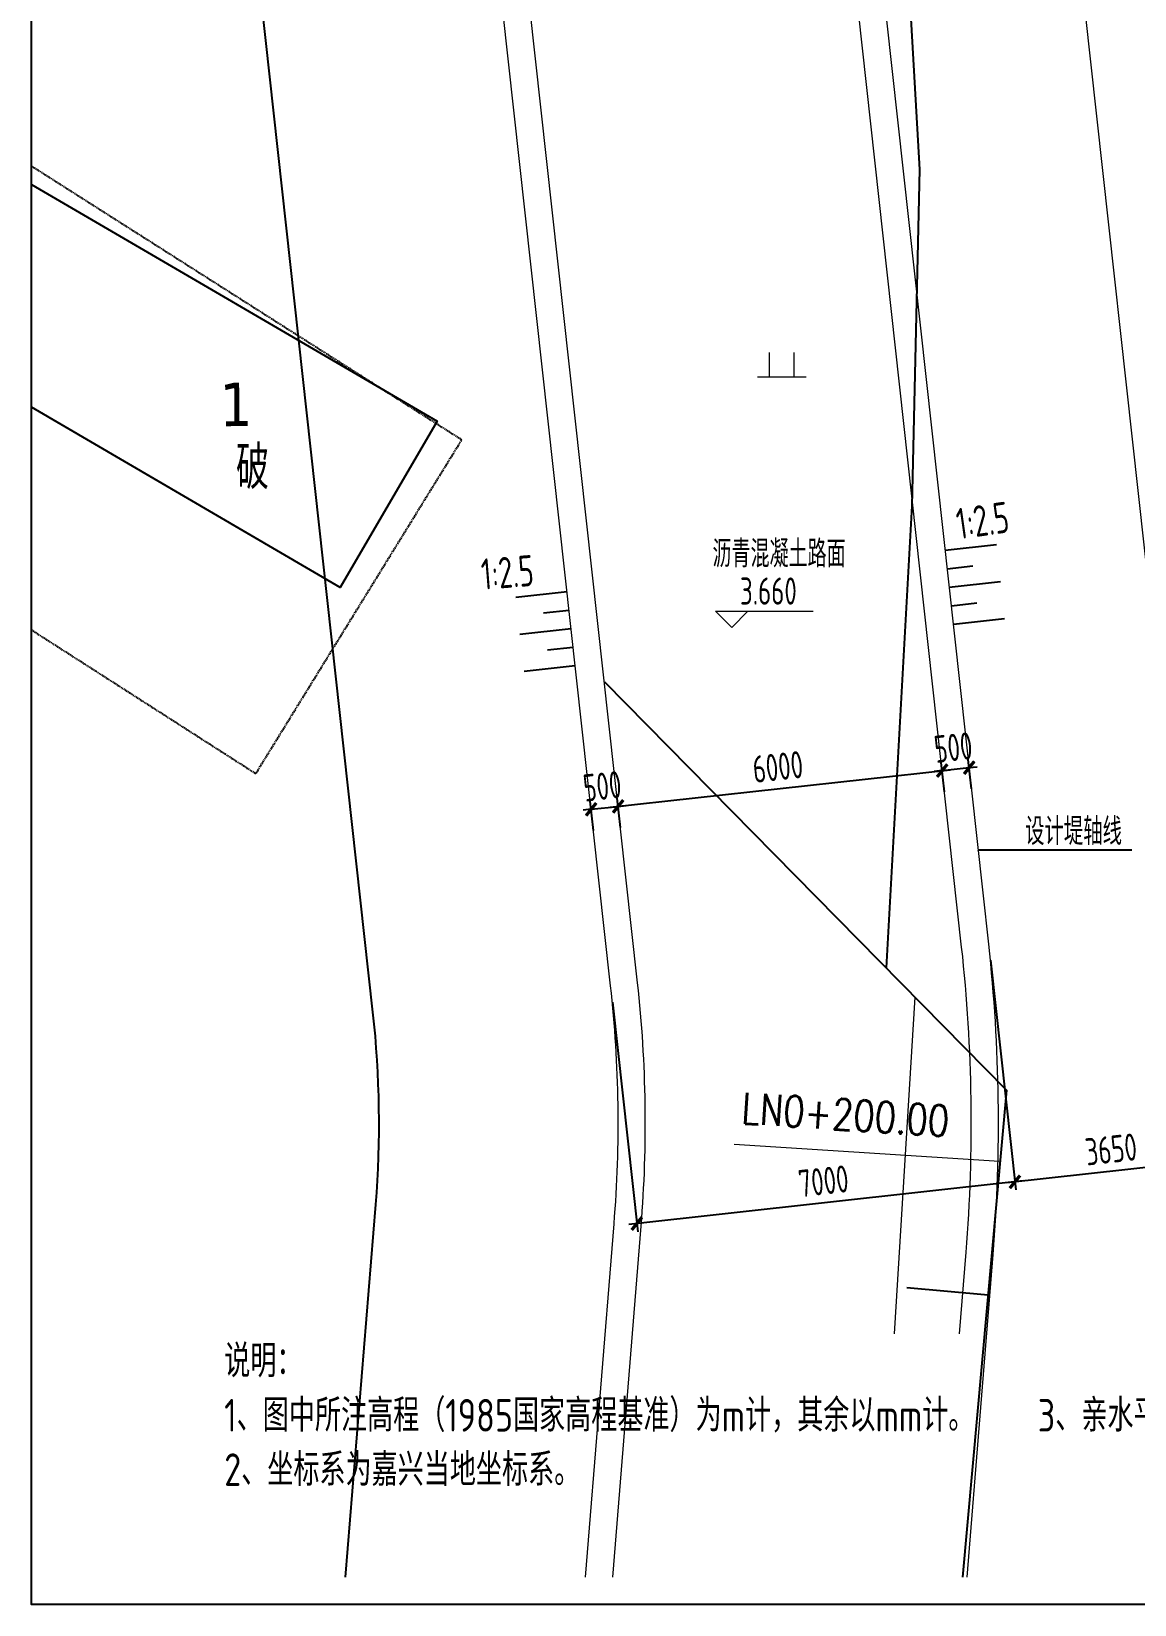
# Model space of a CAD drawing. Header units: millimetres. Extents: x -1003406 to 3312184, y 81337 to 716393.
# Drawn here: x 1373244 to 1393546, y 418900 to 447846 of the extents above; entities that cross this region are included whole.
import ezdxf
from ezdxf.enums import TextEntityAlignment as Align

# ---------------------------------------------------------------- set-up
doc = ezdxf.new("R2010")
doc.units = ezdxf.units.MM
doc.header["$LTSCALE"] = 10
doc.linetypes.add('4411', pattern=[0.2, 0.1, 0.1])
doc.linetypes.add('X5', pattern=[3, 2, -1])
doc.layers.get('0').update_dxf_attribs({"linetype": 'CONTINUOUS'})
doc.layers.get('Defpoints').update_dxf_attribs({"linetype": 'CONTINUOUS'})
for name, color, linetype in [('0-轮廓', 4, 'CONTINUOUS'), ('0标注', 3, 'CONTINUOUS'), ('DIM', 3, 'CONTINUOUS'), ('DMTZ', 8, 'CONTINUOUS'), ('JMD', 7, 'CONTINUOUS'), ('JTSS', 7, 'CONTINUOUS'), ('sk-打印', 7, 'CONTINUOUS'), ('SXSS', 140, 'CONTINUOUS'), ('ZBTZ', 114, 'CONTINUOUS'), ('ZH', 3, 'CONTINUOUS'), ('变形缝', 4, 'CONTINUOUS'), ('护岸线', 6, 'CONTINUOUS')]:
    doc.layers.add(name, color=color, linetype=linetype)
for name, color, linetype, lineweight in [('0堤线', 1, 'CONTINUOUS', 40), ('TEXT', 3, 'CONTINUOUS', 15), ('标注', 7, 'CONTINUOUS', 9)]:
    doc.layers.add(name, color=color, linetype=linetype, lineweight=lineweight)
doc.styles.add('HZ', font='txt.shx', dxfattribs={"bigfont": 'hzdx.shx'})
doc.styles.add('TCCAD_Dimension', font='Tssdeng.shx', dxfattribs={"width": 0.7, "bigfont": 'hztxt.shx'})
doc.styles.add('TSSD_CHINA', font='tssdeng.shx', dxfattribs={"width": 0.8, "height": 8, "bigfont": 'tssdchn.shx'})
doc.styles.add('TSSD_Dimension', font='Tssdeng.shx', dxfattribs={"width": 0.7, "bigfont": 'hztxt.shx'})
doc.styles.add('方正细等线简体', font='tahoma.ttf')
doc.linetypes.add('10422', pattern='A,0.75,[150,txt.shx,S=0.5,R=0,X=0,Y=0.5],1.5,[177,txt.shx,S=1,R=0,X=0,Y=0.4],0.75', length=3)
doc.dimstyles.new('TSSD_100_150', dxfattribs={"dimtxt": 500, "dimasz": 150, "dimexe": 150, "dimexo": 300, "dimgap": 150, "dimtad": 1, "dimdec": 0, "dimzin": 0, "dimdsep": 46, "dimtxsty": 'TSSD_Dimension', "dimblk": 'ARCHTICK', "dimcen": 0, "dimdle": 150, "dimclrt": 7, "dimadec": 0, "dimazin": 0, "dimtfac": 1, "dimtdec": 0, "dimtix": 1, "dimtmove": 2, "dimatfit": 3, "dimfxl": 1, "dimtolj": 1, "dimtzin": 0, "dimarcsym": 0})

# ---------------------------------------------------------------- blocks, each defined once
blk = doc.blocks.new('9120')
at = {"color": 0, "linetype": 'Continuous', "lineweight": -2}
for p, q in [((-0.5, 0), (-0.5, 1)), ((0.5, 0), (0.5, 1)), ((-1, 0), (1, 0))]:
    blk.add_line(p, q, dxfattribs=at)
blk = doc.blocks.new('_ArchTick')
at = {"color": 0, "const_width": 0.4}
blk.add_lwpolyline([(-0.71, -0.71), (0.71, 0.71)], dxfattribs=at)
blk = doc.blocks.new('*D387')
at = {"layer": 'Defpoints', "color": 0, "transparency": 16777216}
for p in [(1394489, 431454), (1390861, 431053), (1391344, 426678)]:
    blk.add_point(p, dxfattribs=at)
at = {"layer": 'DIM', "color": 0, "lineweight": -2, "transparency": 16777216}
for p, q in [((1394522, 431156), (1394988, 426929)), ((1390894, 430755), (1391360, 426529)), ((1395121, 427095), (1391195, 426662))]:
    blk.add_line(p, q, dxfattribs=at)
at = {"layer": 'DIM', "color": 0, "lineweight": -2, "transparency": 16777216, "xscale": 150, "yscale": 150, "zscale": 150}
for p, rotation in [((1394972, 427079), 6.297352637511437), ((1391344, 426678), 186.2973526375115)]:
    blk.add_blockref('_ArchTick', p, dxfattribs=dict(at, rotation=rotation))
at = {"layer": 'DIM', "color": 7, "transparency": 16777216, "insert": (1393114, 427276), "char_height": 500, "attachment_point": 5, "rotation": 6.2974, "style": 'TSSD_Dimension'}
blk.add_mtext('\\A1;3650', dxfattribs=at)
blk = doc.blocks.new('*D388')
at = {"layer": 'Defpoints', "color": 0, "transparency": 16777216}
for p in [(1390861, 431053), (1383903, 430286), (1384386, 425910)]:
    blk.add_point(p, dxfattribs=at)
at = {"layer": 'DIM', "color": 0, "lineweight": -2, "transparency": 16777216}
for p, q in [((1390894, 430755), (1391360, 426529)), ((1383936, 429987), (1384403, 425761)), ((1391493, 426695), (1384237, 425894))]:
    blk.add_line(p, q, dxfattribs=at)
at = {"layer": 'DIM', "color": 0, "lineweight": -2, "transparency": 16777216, "xscale": 150, "yscale": 150, "zscale": 150}
for p, rotation in [((1391344, 426678), 6.29735263568274), ((1384386, 425910), 186.2973526356827)]:
    blk.add_blockref('_ArchTick', p, dxfattribs=dict(at, rotation=rotation))
at = {"layer": 'DIM', "color": 7, "transparency": 16777216, "insert": (1387821, 426692), "char_height": 500, "attachment_point": 5, "rotation": 6.2974, "style": 'TSSD_Dimension'}
blk.add_mtext('\\A1;7000', dxfattribs=at)
blk = doc.blocks.new('*D389')
at = {"layer": 'Defpoints', "color": 0, "transparency": 16777216}
for p in [(1384042, 433587), (1383621, 432845), (1384118, 432900)]:
    blk.add_point(p, dxfattribs=at)
at = {"layer": 'DIM', "color": 0, "lineweight": -2, "transparency": 16777216}
for p, q in [((1383588, 433143), (1383529, 433682)), ((1384085, 433198), (1384026, 433737)), ((1383545, 433533), (1383396, 433516)), ((1383545, 433533), (1384042, 433587)), ((1384042, 433587), (1384191, 433604))]:
    blk.add_line(p, q, dxfattribs=at)
at = {"layer": 'DIM', "color": 0, "lineweight": -2, "transparency": 16777216, "xscale": 150, "yscale": 150, "zscale": 150}
for p, rotation in [((1383545, 433533), 6.297352635678903), ((1384042, 433587), 186.2973526356789)]:
    blk.add_blockref('_ArchTick', p, dxfattribs=dict(at, rotation=rotation))
at = {"layer": 'DIM', "color": 7, "transparency": 16777216, "insert": (1383750, 433958), "char_height": 500, "attachment_point": 5, "rotation": 6.2974, "style": 'TSSD_Dimension'}
blk.add_mtext('\\A1;500', dxfattribs=at)
blk = doc.blocks.new('*D390')
at = {"layer": 'Defpoints', "color": 0, "transparency": 16777216}
for p in [(1390006, 434246), (1390082, 433558), (1384118, 432900)]:
    blk.add_point(p, dxfattribs=at)
at = {"layer": 'DIM', "color": 0, "lineweight": -2, "transparency": 16777216}
for p, q in [((1383893, 433571), (1390155, 434262)), ((1390049, 433856), (1389989, 434395)), ((1384085, 433198), (1384026, 433737))]:
    blk.add_line(p, q, dxfattribs=at)
at = {"layer": 'DIM', "color": 0, "lineweight": -2, "transparency": 16777216, "xscale": 150, "yscale": 150, "zscale": 150}
for p, rotation in [((1390006, 434246), 6.297352637511477), ((1384042, 433587), 186.2973526375115)]:
    blk.add_blockref('_ArchTick', p, dxfattribs=dict(at, rotation=rotation))
at = {"layer": 'DIM', "color": 7, "transparency": 16777216, "insert": (1386980, 434314), "char_height": 500, "attachment_point": 5, "rotation": 6.2974, "style": 'TSSD_Dimension'}
blk.add_mtext('\\A1;6000', dxfattribs=at)
blk = doc.blocks.new('*D391')
at = {"layer": 'Defpoints', "color": 0, "transparency": 16777216}
for p in [(1390503, 434300), (1390082, 433558), (1390579, 433613)]:
    blk.add_point(p, dxfattribs=at)
at = {"layer": 'DIM', "color": 0, "lineweight": -2, "transparency": 16777216}
for p, q in [((1390006, 434246), (1389857, 434229)), ((1390049, 433856), (1389989, 434395)), ((1390006, 434246), (1390503, 434300)), ((1390546, 433911), (1390486, 434450)), ((1390503, 434300), (1390652, 434317))]:
    blk.add_line(p, q, dxfattribs=at)
at = {"layer": 'DIM', "color": 0, "lineweight": -2, "transparency": 16777216, "xscale": 150, "yscale": 150, "zscale": 150}
for p, rotation in [((1390006, 434246), 6.297352637511437), ((1390503, 434300), 186.2973526375115)]:
    blk.add_blockref('_ArchTick', p, dxfattribs=dict(at, rotation=rotation))
at = {"layer": 'DIM', "color": 7, "transparency": 16777216, "insert": (1390210, 434671), "char_height": 500, "attachment_point": 5, "rotation": 6.2974, "style": 'TSSD_Dimension'}
blk.add_mtext('\\A1;500', dxfattribs=at)
blk = doc.blocks.new('$RECOVER_180420175437-0')
at = {"layer": '标注'}
for p, q in [((0, 0), (-150, 150)), ((-150, 150), (750, 150)), ((0, 0), (150, 150))]:
    blk.add_line(p, q, dxfattribs=at)

msp = doc.modelspace()

# ---------------------------------------------------------------- linework, layer by layer
at = {"layer": '0-轮廓', "linetype": 'ByBlock', "ltscale": 20}
msp.add_lwpolyline([(1393494.6, 432778.5), (1390670.7, 432778.5), (1390670.7, 432778.5)], dxfattribs=at)
at = {"layer": '0堤线', "lineweight": 25}
for points in [[(1390061.1, 438301.9), (1391005, 438406.1)], [(1390098.8, 437961.1), (1390570.7, 438013.2)], [(1390136.4, 437620.4), (1391080.3, 437724.5)], [(1383103.4, 437534.1), (1382159.5, 437430)], [(1383141, 437193.3), (1382669.1, 437141.2)], [(1390174, 437279.6), (1390645.9, 437331.7)], [(1383178.6, 436852.5), (1382234.7, 436748.4)], [(1390211.6, 436938.8), (1391155.5, 437042.9)], [(1383216.2, 436511.8), (1382744.3, 436459.7)], [(1383253.8, 436171), (1382309.9, 436066.8)]]:
    msp.add_lwpolyline(points, dxfattribs=at)
at = {"layer": 'DMTZ', "color": 3, "lineweight": 20, "ltscale": 1.5, "flags": 128}
for points in [[(1394125.5, 419406.8), (1394582.3, 425046.2, 0.0477173), (1394489, 431453.7), (1391980.7, 454183.5, 0.1978752), (1379679, 476668.8), (1373574.4, 481600.1)], [(1390463.6, 419406.8), (1390944.2, 425340.9, 0.0477173), (1390861.1, 431053.4), (1388352.7, 453783.2, 0.1978752), (1377385.4, 473829.5), (1373244.3, 477174.7)], [(1390324.4, 423882.6), (1390445.8, 425381.3, 0.0477173), (1390364.1, 430998.5), (1387855.7, 453728.3, 0.1978752), (1377071.2, 473440.5), (1373244.3, 476531.9)], [(1383942.3, 419406.8), (1384465.4, 425865.6, 0.0477173), (1384400.3, 430340.4), (1381892, 453070.2, 0.1971318), (1373244.3, 468438.5, 0.1465368)], [(1383440.6, 419406.8), (1383967, 425906, 0.0477173), (1383903.3, 430285.5), (1381395, 453015.3, 0.2059217), (1373244.3, 467772.3, 0.1465368)]]:
    msp.add_lwpolyline(points, format="xyb", dxfattribs=at)
at = {"layer": 'JMD', "linetype": 'X5', "flags": 128}
msp.add_lwpolyline([(1373244.3, 436832.7), (1377371.6, 434189), (1381163.6, 440333), (1373244.3, 445369.6)], dxfattribs=at)
at = {"layer": 'JMD', "color": 7, "linetype": 'Continuous', "lineweight": -3, "flags": 128}
msp.add_lwpolyline([(1373244.3, 445032.2), (1380713, 440674.8), (1378928.4, 437616.1), (1373244.3, 440932.3)], dxfattribs=at)
at = {"layer": 'JTSS', "linetype": '4411', "lineweight": 20, "elevation": 2180, "flags": 128}
msp.add_lwpolyline([(1389504.7, 430077.5), (1389123.1, 423880.1)], dxfattribs=at)
at = {"layer": 'sk-打印'}
msp.add_lwpolyline([(1373244.3, 481600.1), (1462344.3, 481600.1), (1462344.3, 418900.1), (1373244.3, 418900.1)], close=True, dxfattribs=at)
at = {"layer": 'SXSS', "elevation": 2300, "flags": 128}
msp.add_lwpolyline([(1373244.3, 475266.3), (1379736.5, 467987.3), (1380138.5, 467862.3), (1384928.5, 468877.3), (1386200.5, 465284.3), (1387426.5, 462093.3), (1387701.5, 461024.3), (1388305.5, 457287.3), (1388538.5, 454791.3), (1389313.5, 450113.3), (1389590.5, 445307.3), (1389446.5, 439117.3), (1388976.2, 430613.8), (1388976.2, 430613.8), (1388976.2, 430613.8)], dxfattribs=at)
at = {"layer": 'SXSS', "flags": 128}
msp.add_lwpolyline([(1383789.2, 435877.8), (1391189.3, 428367.8), (1390381.6, 419406.8)], dxfattribs=at)
at = {"layer": 'SXSS', "linetype": '10422', "flags": 128}
msp.add_lwpolyline([(1390849.3, 424595.8), (1389355.4, 424730.5)], dxfattribs=at)
msp.add_lwpolyline([(1390849.3, 424595.8), (1389355.4, 424730.5)], dxfattribs=at)
at = {"layer": 'ZH', "lineweight": 20}
msp.add_line((1391060.2, 427052.3), (1386179.5, 427364.6), dxfattribs=at)
at = {"layer": '护岸线', "color": 6, "lineweight": 25}
msp.add_lwpolyline([(1379026.2, 419406.8), (1379581.4, 426261.2, 0.0477173), (1379529.8, 429802.9), (1377021.5, 452532.7, 0.0501884), (1376244.3, 456175.4, 0.0501884)], format="xyb", dxfattribs=at)

# ---------------------------------------------------------------- block references
at = {"layer": 'ZBTZ', "lineweight": 0, "xscale": 449.9999999999999, "yscale": 449.9999999999999, "zscale": 449.9999999999999}
msp.add_blockref('9120', (1387054.1, 441489.6), dxfattribs=at)
at = {"layer": '标注', "xscale": 2, "yscale": 2, "zscale": 2}
msp.add_blockref('$RECOVER_180420175437-0', (1386131.6, 436879.9), dxfattribs=at)

# ---------------------------------------------------------------- texts
at = {"layer": '0标注', "linetype": 'Continuous', "extrusion": (0.006652, -0.007324, 0.999951), "style": 'TCCAD_Dimension', "width": 0.7}
msp.add_text('1:2.5', height=571.43, rotation=8.11687, dxfattribs=at).set_placement((1390279.5, 438554, 6043))
at = {"layer": '0标注', "linetype": 'Continuous', "extrusion": (-0.004894, -0.008599, 0.999951), "style": 'TCCAD_Dimension', "width": 0.7}
msp.add_text('1:2.5', height=571.43, rotation=4.47802, dxfattribs=at).set_placement((1381527.9, 437497.1, -10524.4))
at = {"layer": 'JMD', "color": 7, "extrusion": (0.006996, -0.006996, 0.999951), "style": '方正细等线简体'}
msp.add_text('1', height=800, rotation=0.40366, dxfattribs=at).set_placement((1376974.5, 441040.6, 6548.7), align=Align.MIDDLE_CENTER)
at = {"layer": 'JMD', "linetype": 'X5', "style": 'HZ', "width": 0.8}
msp.add_text('破', height=800, dxfattribs=at).set_placement((1377312.6, 439865.7), align=Align.MIDDLE)
at = {"layer": 'TEXT', "ltscale": 99, "insert": (1376792.2, 423682.6, -383963.8), "char_height": 600, "width": 30938.61, "attachment_point": 1, "style": 'TCCAD_Dimension'}
msp.add_mtext('{\\W0.8;说明：\\P1、图中所注高程（1985国家高程基准）为m计，其余以mm计。    3、亲水平台两侧做安全警示牌并放置消防器材，平台设计仅通行人。\\P2、坐标系为嘉兴当地坐标系。                                    4、平台上、下侧各允许侧向临时停靠画舫船数为2艘吗，共计4艘画舫。                                }', dxfattribs=at)
at = {"layer": 'ZH', "lineweight": 20, "style": 'HZ', "width": 0.8}
msp.add_text('LN0+200.00', height=571.43, rotation=356.33863, dxfattribs=at).set_placement((1386292.8, 427581.2), align=Align.BOTTOM_LEFT)
at = {"layer": '变形缝', "style": 'TSSD_CHINA', "width": 0.75}
msp.add_text('设计堤轴线', height=500, dxfattribs=at).set_placement((1391532.4, 432876.3))
at = {"layer": '标注', "style": 'TCCAD_Dimension', "width": 0.7}
for s, p in [('沥青混凝土路面', (1385778.1, 437984.5)), ('3.660', (1386284.5, 437299.3, -274259.9))]:
    msp.add_text(s, height=500, dxfattribs=at).set_placement(p)

# ---------------------------------------------------------------- dimensions: what is measured, and where the dimension line sits
at = {"layer": 'DIM'}
for base, p1, p2, angle, picture, middle in [((1390502.7, 434300.4), (1390081.6, 433558.2), (1390578.6, 433613), 186.29735, '*D391', (1390210.4, 434670.6)), ((1390005.8, 434245.6), (1384117.8, 432900.1), (1390081.6, 433558.2), 186.29735, '*D390', (1386980, 434314.1)), ((1391343.9, 426678.1), (1394489, 431453.7), (1390861.1, 431053.4), 6.29735, '*D387', (1393114, 427275.9))]:
    dim = msp.add_linear_dim(base=base, p1=p1, p2=p2, angle=angle, dimstyle='TSSD_100_150', dxfattribs=at)
    dim.commit()
    dim.dimension.update_dxf_attribs({"geometry": picture, "text_midpoint": middle})
for p1, p2, distance, picture, middle in [((1383620.8, 432845.2), (1384117.8, 432900.1), 691.6, '*D389', (1383749.6, 433957.6)), ((1390861.1, 431053.4), (1383903.3, 430285.5), 4401.8, '*D388', (1387821.1, 426691.8))]:
    dim = msp.add_aligned_dim(p1=p1, p2=p2, distance=distance, dimstyle='TSSD_100_150', dxfattribs=at)
    dim.commit()
    dim.dimension.update_dxf_attribs({"geometry": picture, "text_midpoint": middle})

doc.saveas('drawing.dxf')
